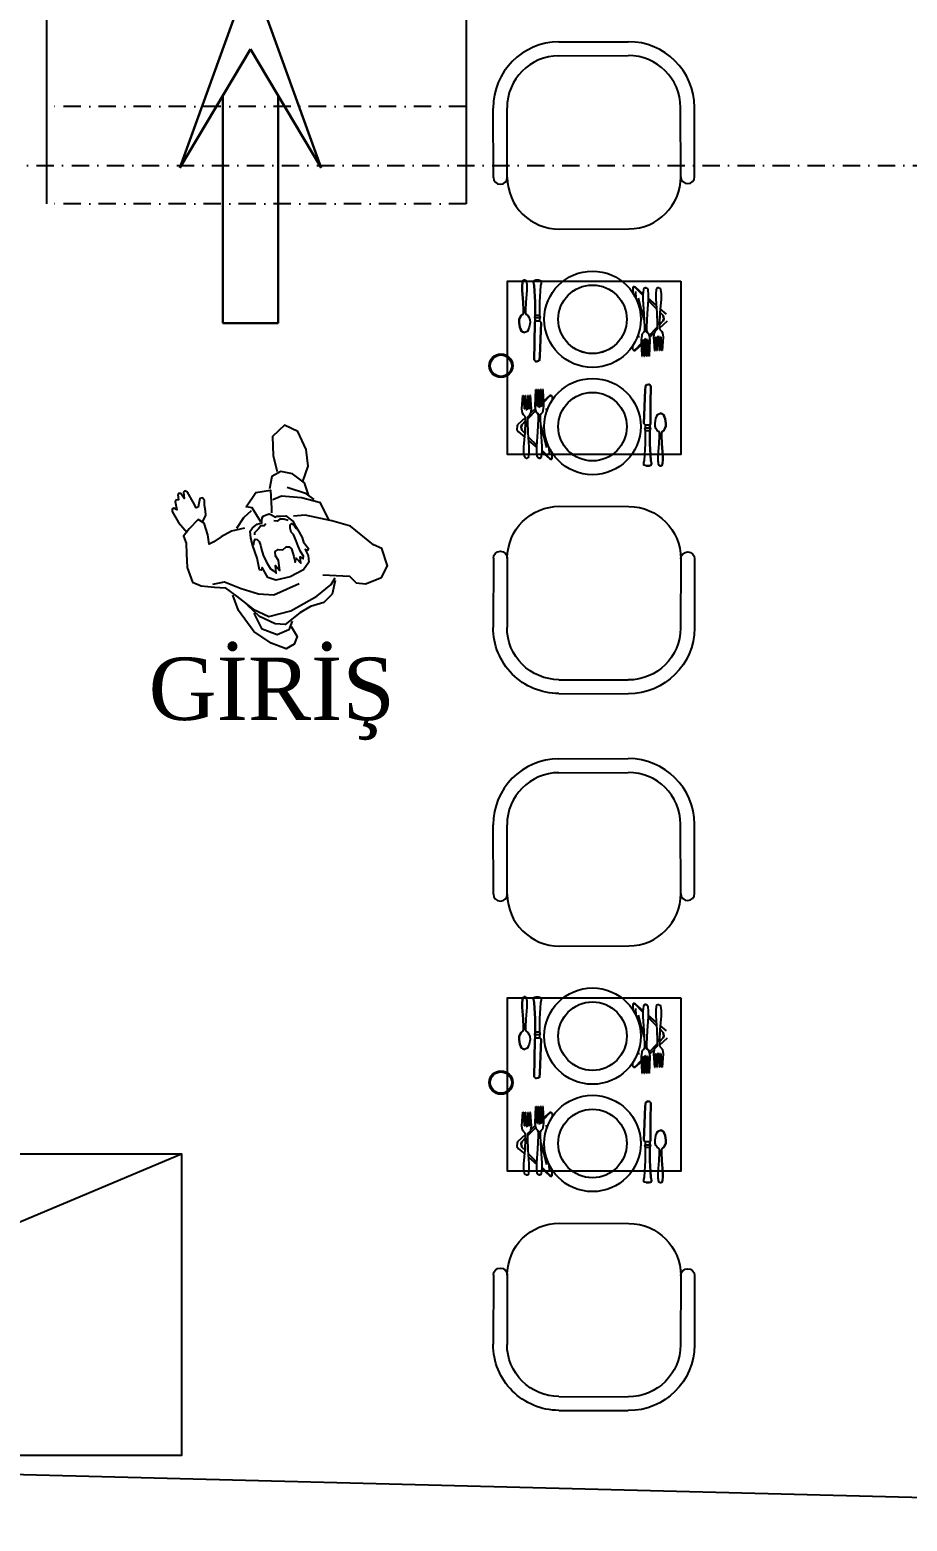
# Model space of a CAD drawing. Extents: x -454 to 2691, y -140 to 2189.
# Drawn here: x 577.3 to 830.1, y 206.4 to 636.5 of the extents above; entities that cross this region are included whole.
import ezdxf

# ---------------------------------------------------------------- set-up
doc = ezdxf.new("R2010")
doc.units = 0
doc.header["$PDMODE"] = 3
doc.linetypes.add('DASHDOT', pattern=[1, 0.5, -0.25, 0, -0.25])
doc.layers.get('0').update_dxf_attribs({"linetype": 'CONTINUOUS'})
doc.layers.get('DEFPOINTS').update_dxf_attribs({"linetype": 'CONTINUOUS'})
doc.layers.add('11_2_alcipan_duvar', color=50, linetype='CONTINUOUS', lineweight=30)
for name, color, linetype in [('AKS', 1, 'DASHDOT'), ('CELIK', 2, 'CONTINUOUS'), ('Duvar', 7, 'CONTINUOUS'), ('KAYNAK', 3, 'CONTINUOUS'), ('OLCU', 7, 'CONTINUOUS'), ('PERDE', 3, 'CONTINUOUS'), ('WINDOW_TEXT', 7, 'CONTINUOUS')]:
    doc.layers.add(name, color=color, linetype=linetype)
doc.styles.add('OLCU YAZ.', font='romanstw.shx')
doc.styles.get("Standard").update_dxf_attribs({"font": 'arial.ttf'})
doc.dimstyles.new('CM-(S25)-O', dxfattribs={"dimscale": 2.5, "dimtxt": 2.5, "dimasz": 1.5, "dimexe": 1.5, "dimexo": 1, "dimgap": 1, "dimtad": 1, "dimdec": 1, "dimzin": 12, "dimdsep": 46, "dimtxsty": 'OLCU YAZ.', "dimblk1": 'OBLIQUE', "dimblk2": 'OBLIQUE', "dimsah": 1, "dimcen": 9, "dimdle": 1, "dimclrd": 7, "dimclre": 7, "dimclrt": 3, "dimadec": 1, "dimazin": 0, "dimtfac": 1, "dimtdec": 1, "dimtix": 1, "dimtmove": 2, "dimatfit": 3, "dimldrblk": 'OBLIQUE', "dimtolj": 1, "dimtzin": 0, "dimarcsym": 0})

# ---------------------------------------------------------------- blocks, each defined once
blk = doc.blocks.new('Man_Walking')
for points in [[(6.99, 20.05), (5.67, 21.74), (5.22, 23.9), (5.48, 26.47), (6.87, 27.81), (8.86, 26.91), (9.59, 24.5), (9.74, 22.36)], [(21.06, 19.29), (20.45, 19.95), (20.28, 20.49), (20.18, 21.24), (19.98, 21.85), (20.11, 22.23), (20.47, 22.26), (20.81, 21.71), (21.04, 21.29), (21.32, 21.29), (21.44, 22.11), (21.75, 23.61), (22.01, 23.87), (22.24, 23.76), (22.41, 22.92), (22.6, 23.71), (22.91, 23.81), (23.04, 23.66), (23.19, 23.01), (23.52, 23.1), (23.67, 22.95), (23.81, 21.86), (24.12, 22.16), (24.34, 22.14), (24.45, 21.83), (24.13, 20.19), (23.5, 18.59)], [(6.86, 18.16), (6.83, 19.83), (7.93, 21.42), (9.28, 22.24), (10.63, 21.99), (11.44, 20.56)], [(6.34, 17.36), (7.03, 18.37), (9.19, 19.96)], [(16.18, 16.72), (17.94, 16.9), (19.44, 16.64), (20.55, 16.33), (21.23, 16.21), (21.01, 17.44), (20.98, 19.04), (21.56, 19.76), (23.1, 18.96), (24.11, 18.28), (24.04, 17.3), (24.48, 15.97), (24.96, 14.27), (24.89, 12.22), (23.99, 11.37), (22.42, 10.65), (21.09, 10.13), (20.07, 8.61), (18.54, 6.29), (16.91, 4.73), (13.93, 4.49), (10.1, 5.22), (7.81, 6.07), (7.02, 6.74)], [(13.9, 16.81), (14.36, 18.91), (15.07, 19.31), (13.27, 20.66), (11.35, 20.34), (12.01, 18.01), (12.2, 17.47)], [(5.35, 14.08), (5.69, 16.64), (7.84, 18.09), (10.27, 19.13), (11.48, 19.04)], [(14.64, 18.58), (15.89, 18.04), (17.19, 17.03)], [(8.45, 7.62), (5.17, 6.34), (4.64, 5.24), (3.53, 4.71), (1.26, 4.8), (0.06, 6.02), (0, 8.39), (0.9, 9.23), (2.96, 12.51), (5.04, 13.95), (8.13, 15.78), (9.6, 16.13)], [(10.44, 15.81), (10.91, 16.17), (11.42, 16.35), (11.85, 16.22), (12.23, 16.38)], [(13.37, 16.35), (13.64, 16.19), (14.05, 16.32), (14.49, 16.03), (15.15, 15.73), (15.24, 15.47)], [(15.78, 14.24), (15.56, 14.65), (15.32, 14.88), (15.08, 14.76), (14.92, 14.46), (14.92, 13.93), (15, 13.34), (15.01, 12.57), (14.89, 11.55), (14.68, 10.58), (14.43, 10.25), (14.14, 9.81), (13.93, 10.78), (13.59, 9.99), (13.36, 11.26), (13.52, 11.97), (13.35, 12.52), (12.92, 12.65), (12.34, 12.39), (11.82, 12.63), (11.44, 12.54), (11.23, 12.19), (11.29, 11.11), (11.34, 10.38), (11.06, 10.8), (10.7, 9.99), (10.48, 10.79), (10.2, 10.46), (10.06, 10.76), (10.22, 11.47), (10.3, 12.23), (10.31, 12.95), (10.37, 13.86), (10.57, 14.26), (10.53, 14.78), (10.38, 15.19), (10.17, 15.3), (9.95, 15.05), (9.81, 14.5)], [(22.46, 11.1), (20.92, 10.91), (19.14, 9.36), (17.22, 7.98), (15.34, 7.2), (11.72, 7.54)], [(14.55, 2.55), (14.21, 1.05), (14.91, 0.24), (16.11, 0), (17.72, 1.33), (19.4, 3.49), (20.4, 6.76), (20.47, 8.89)], [(7.15, 6.42), (8.1, 4.84), (9.49, 4.13), (11.32, 4.22), (12.89, 3.88), (15.19, 3.03), (16.44, 3.55), (18.07, 5.11), (19.05, 7.01)], [(14.21, 3.18), (14.98, 2.21), (16.64, 2.09), (18.26, 3.42), (18.58, 5.75)]]:
    blk.add_lwpolyline(points)
blk.add_lwpolyline([(12.92, 17.45), (12.54, 17.46), (12.27, 17.24), (12.04, 16.98), (11.96, 16.8), (11.66, 16.84), (11.21, 16.71), (10.54, 16.53), (9.91, 15.57), (9.79, 14.83), (9.66, 14.26), (9.43, 13.11), (9.44, 12.5), (9.11, 11.52), (9.3, 11.28), (9.55, 11.51), (9.44, 10.64), (9.66, 9.8), (10.64, 9.08), (12.55, 8.76), (14.49, 8.92), (15.36, 9.6), (15.65, 11.07), (15.86, 10.8), (16.08, 10.93), (15.87, 12.48), (15.92, 14.16), (15.81, 15.22), (15.62, 16.09), (15.17, 16.43), (14.45, 16.67), (13.81, 16.64), (13.72, 16.91), (13.55, 17.24), (13.36, 17.44)], close=True)
blk = doc.blocks.new('A$C2CC5132F')
for p, q in [((38.94, 58.07), (18.94, 58)), ((38.95, 54.07), (18.95, 54)), ((0.07, 18.94), (0, 38.94)), ((4.07, 18.95), (4, 38.95)), ((54.07, 19.12), (54, 39.12)), ((39.12, 4.07), (19.12, 4)), ((39.13, 0.07), (19.13, 0))]:
    blk.add_line(p, q)
for centre, radius, start, end in [((19, 39), 19, 90.1889, 180.1889), ((38.94, 56.07), 2, 270.1889, 90.1889), ((19, 39), 15, 90.1889, 180.1889), ((39, 39.07), 15, 0.1889, 90.1889), ((19.07, 19), 19, 180.1889, 270.1889), ((19.07, 19), 15, 180.1889, 270.1889), ((39.07, 19.07), 15, 270.1889, 0.1889), ((39.12, 2.07), 2, 270.1889, 90.1889)]:
    blk.add_arc(centre, radius, start, end)
blk = doc.blocks.new('_OBLIQUE')
at = {"color": 0, "linetype": 'ByBlock'}
blk.add_line((-0.5, -0.5), (0.5, 0.5), dxfattribs=at)
blk = doc.blocks.new('*D31')
at = {"layer": 'DEFPOINTS', "color": 0, "transparency": 16777216}
for p in [(357.05, 225.37), (1061.05, 207.37), (1061.05, 147.16)]:
    blk.add_point(p, dxfattribs=at)
at = {"layer": 'OLCU', "color": 7, "lineweight": -2, "transparency": 16777216}
for p, q in [((357.05, 222.87), (357.05, 143.41)), ((1061.05, 204.87), (1061.05, 143.41)), ((354.55, 147.16), (1063.55, 147.16))]:
    blk.add_line(p, q, dxfattribs=at)
at = {"layer": 'OLCU', "color": 7, "lineweight": -2, "transparency": 16777216, "xscale": 3.75, "yscale": 3.75, "zscale": 3.75, "rotation": 180}
blk.add_blockref('_OBLIQUE', (357.05, 147.16), dxfattribs=at)
at = {"layer": 'OLCU', "color": 7, "lineweight": -2, "transparency": 16777216, "xscale": 3.75, "yscale": 3.75, "zscale": 3.75}
blk.add_blockref('_OBLIQUE', (1061.05, 147.16), dxfattribs=at)
at = {"layer": 'OLCU', "color": 3, "transparency": 16777216, "insert": (709.05, 152.79), "char_height": 6.25, "attachment_point": 5, "style": 'OLCU YAZ.'}
blk.add_mtext('\\A1;704', dxfattribs=at)

msp = doc.modelspace()

# ---------------------------------------------------------------- linework, layer by layer
at = {"layer": '11_2_alcipan_duvar'}
for p, q in [((640.9, 653.11), (620.53, 596.68)), ((640.9, 653.11), (661.27, 596.68)), ((620.53, 596.68), (640.9, 630.95)), ((640.9, 630.95), (661.27, 596.68)), ((632.9, 551.93), (632.9, 617.49)), ((648.9, 551.93), (648.9, 617.49)), ((632.9, 551.93), (648.9, 551.93))]:
    msp.add_line(p, q, dxfattribs=at)
at = {"layer": 'AKS', "color": 4, "ltscale": 10}
for p, q in [((703.05, 614.37), (582.05, 614.37)), ((703.05, 586.37), (582.05, 586.37))]:
    msp.add_line(p, q, dxfattribs=at)
at = {"layer": 'AKS', "ltscale": 10}
msp.add_line((357.05, 597.37), (1061.05, 597.37), dxfattribs=at)
at = {"layer": 'CELIK'}
for points in [[(527.05, 312.37), (621.05, 312.37), (621.05, 225.37), (527.05, 225.37), (527.05, 312.37)], [(527.05, 225.37), (552.9, 283.74), (621.05, 312.37)]]:
    msp.add_lwpolyline(points, dxfattribs=at)
at = {"layer": 'Duvar'}
for p, q in [((582.05, 642.37), (582.05, 586.37)), ((703.05, 642.37), (703.05, 586.37))]:
    msp.add_line(p, q, dxfattribs=at)
at = {"layer": 'KAYNAK'}
msp.add_lwpolyline([(1061.05, 642.37), (1061.05, 207.37), (357.05, 225.37), (357.05, 642.37)], dxfattribs=at)
at = {"layer": 'PERDE'}
for points in [[(764.93, 564.06), (764.93, 514.06), (714.93, 514.06), (714.93, 564.06)], [(764.93, 357.31), (764.93, 307.31), (714.93, 307.31), (714.93, 357.31)]]:
    msp.add_lwpolyline(points, close=True, dxfattribs=at)
at = {"layer": 'WINDOW_TEXT', "color": 8}
for p, q in [((719.33, 563.9), (719.21, 562.74)), ((719.46, 564.21), (719.33, 563.9)), ((719.72, 564.34), (719.46, 564.21)), ((720.03, 564.34), (719.72, 564.34)), ((720.03, 564.34), (720.29, 564.21)), ((720.29, 564.21), (720.42, 563.89)), ((720.42, 563.89), (720.53, 562.74)), ((722.65, 564.18), (722.49, 563.87)), ((722.49, 563.87), (722.49, 563.41)), ((723.11, 564.33), (722.65, 564.18)), ((724.04, 564.33), (723.11, 564.33)), ((724.04, 564.33), (724.5, 564.18)), ((724.5, 564.18), (724.66, 563.87)), ((724.66, 563.87), (724.65, 563.4)), ((719.21, 562.74), (719.22, 561.43)), ((719.22, 561.43), (719.48, 557.92)), ((720.51, 561.43), (720.25, 557.91)), ((720.53, 562.74), (720.51, 561.43)), ((722.49, 563.41), (722.65, 562.79)), ((722.65, 562.79), (722.95, 558.01)), ((724.5, 562.79), (724.18, 558)), ((724.65, 563.4), (724.5, 562.79)), ((751.19, 562.44), (751.04, 562.29)), ((751.04, 562.29), (751.04, 560.7)), ((751.5, 562.44), (751.19, 562.44)), ((751.81, 562.29), (751.5, 562.44)), ((751.81, 562.13), (751.5, 562.29)), ((754, 560.4), (751.81, 562.29)), ((753.97, 559.97), (751.81, 562.13)), ((751.81, 561.05), (751.94, 559.12)), ((752.58, 559.2), (754.26, 552.85)), ((754.12, 561.67), (753.97, 560.12)), ((753.97, 560.12), (753.97, 558.73)), ((754.28, 561.97), (754.12, 561.67)), ((754.59, 562.13), (754.28, 561.97)), ((754.9, 562.13), (754.59, 562.13)), ((754.59, 562.13), (754.9, 562.13)), ((754.9, 562.13), (755.2, 561.97)), ((755.2, 561.97), (755.36, 561.66)), ((755.36, 561.66), (755.51, 560.12)), ((755.51, 560.12), (755.51, 558.73)), ((757.83, 561.66), (757.67, 560.43)), ((757.67, 560.43), (757.67, 558.88)), ((757.98, 561.97), (757.83, 561.66)), ((758.29, 562.12), (757.98, 561.97)), ((758.6, 562.12), (758.29, 562.12)), ((758.6, 562.12), (758.91, 561.97)), ((758.91, 561.97), (759.06, 561.66)), ((759.06, 561.66), (759.21, 560.42)), ((759.21, 560.42), (759.21, 558.88)), ((719.59, 554.96), (719.46, 554.56)), ((719.48, 557.92), (719.6, 555.73)), ((719.6, 555.73), (719.59, 554.96)), ((720.13, 555.73), (720.12, 554.96)), ((720.12, 554.96), (720.26, 554.56)), ((720.25, 557.91), (720.13, 555.73)), ((722.95, 558.01), (722.94, 554.15)), ((724.18, 558), (724.18, 554.15)), ((753.97, 558.73), (754.27, 554.57)), ((755.51, 558.73), (755.19, 554.57)), ((757.88, 556.04), (755.49, 558.44)), ((757.8, 557.1), (755.51, 559.09)), ((757.67, 558.88), (757.97, 554.87)), ((757.97, 554.87), (758.12, 551.63)), ((758.9, 554.87), (758.74, 551.63)), ((759.21, 558.88), (758.9, 554.87)), ((759.82, 554.1), (758.91, 555.01)), ((760.75, 554.56), (758.99, 556.08)), ((718.33, 552.94), (718.27, 552.1)), ((718.27, 552.1), (718.52, 550.76)), ((718.56, 553.62), (718.33, 552.94)), ((718.52, 550.76), (718.89, 549.86)), ((718.92, 554.14), (718.56, 553.62)), ((719.32, 554.43), (718.92, 554.14)), ((719.46, 554.56), (719.32, 554.43)), ((720.26, 554.56), (720.4, 554.42)), ((720.4, 554.42), (720.8, 554.14)), ((720.8, 554.14), (721.15, 553.62)), ((721.18, 550.76), (720.82, 549.85)), ((721.15, 553.62), (721.38, 552.93)), ((721.44, 552.1), (721.18, 550.76)), ((721.38, 552.93), (721.44, 552.1)), ((722.79, 552.14), (722.78, 546.28)), ((722.94, 554.15), (722.79, 553.53)), ((722.79, 553.53), (722.94, 553.22)), ((722.79, 553.53), (724.33, 553.53)), ((722.94, 552.6), (722.79, 552.14)), ((724.18, 554.15), (722.94, 554.15)), ((722.94, 553.22), (722.94, 552.6)), ((722.94, 552.6), (724.18, 552.6)), ((724.18, 554.15), (724.33, 553.53)), ((724.33, 553.53), (724.18, 553.22)), ((724.18, 553.22), (724.18, 552.6)), ((724.64, 552.14), (724.18, 552.6)), ((724.32, 542.42), (724.64, 552.14)), ((754.27, 554.57), (754.42, 550.86)), ((754.42, 550.86), (754.42, 549.78)), ((755.04, 550.86), (755.03, 549.78)), ((755.19, 554.57), (755.04, 550.86)), ((755.8, 548.39), (758.12, 550.79)), ((758.12, 551.63), (758.12, 550.55)), ((758.74, 551.43), (759.82, 552.55)), ((758.74, 551.63), (758.74, 550.55)), ((758.77, 550.46), (761.06, 552.55)), ((759.98, 553.17), (759.82, 554.1)), ((759.82, 552.55), (759.98, 553.17)), ((718.89, 549.86), (719.3, 549.44)), ((719.3, 549.44), (719.85, 549.21)), ((720.4, 549.44), (719.85, 549.21)), ((720.82, 549.85), (720.4, 549.44)), ((722.78, 546.28), (722.62, 541.34)), ((752.65, 548.72), (752.72, 547.78)), ((753.64, 548.4), (753.49, 547.16)), ((753.49, 547.16), (753.63, 542.38)), ((753.8, 548.86), (753.64, 548.4)), ((753.79, 542.38), (753.95, 547.16)), ((754.26, 549.32), (753.8, 548.86)), ((753.93, 546.44), (754.12, 546.65)), ((753.95, 547.16), (754.1, 547.16)), ((754.1, 547.16), (754.25, 542.38)), ((754.42, 549.78), (754.26, 549.32)), ((754.41, 542.38), (754.57, 547.31)), ((754.54, 546.6), (754.89, 546.91)), ((754.56, 547.1), (754.82, 547.37)), ((754.57, 547.31), (754.72, 547.47)), ((754.88, 547.31), (754.72, 547.47)), ((755.02, 542.38), (754.88, 547.31)), ((755.03, 549.78), (755.19, 549.32)), ((755.34, 547.16), (755.18, 542.38)), ((755.19, 549.32), (755.65, 548.86)), ((755.49, 547.16), (755.34, 547.16)), ((755.64, 542.37), (755.49, 547.16)), ((755.65, 548.86), (755.8, 548.39)), ((755.96, 547.16), (755.79, 542.37)), ((755.8, 548.39), (755.96, 547.16)), ((755.87, 547.82), (757.17, 549)), ((757.19, 549.16), (757.04, 547.93)), ((757.04, 547.93), (757.34, 544.07)), ((757.5, 549.62), (757.19, 549.16)), ((757.49, 544.07), (757.65, 547.93)), ((757.97, 550.09), (757.5, 549.62)), ((757.65, 547.93), (757.81, 547.93)), ((757.81, 547.93), (757.96, 544.07)), ((758.12, 550.55), (757.97, 550.09)), ((758.11, 544.07), (758.27, 548.08)), ((758.27, 548.08), (758.43, 548.23)), ((758.58, 548.08), (758.43, 548.23)), ((758.73, 544.07), (758.58, 548.08)), ((758.74, 550.55), (758.89, 550.09)), ((759.04, 547.92), (758.88, 544.07)), ((758.89, 550.09), (759.35, 549.62)), ((759.2, 547.92), (759.04, 547.92)), ((759.35, 544.07), (759.2, 547.92)), ((759.35, 549.62), (759.66, 549.16)), ((759.81, 547.92), (759.5, 544.07)), ((759.66, 549.16), (759.81, 547.92)), ((724.16, 541.34), (724.32, 542.42)), ((751.02, 545.35), (751.01, 544.39)), ((751.01, 544.39), (751.32, 544.08)), ((751.32, 544.08), (751.79, 544.08)), ((751.63, 544.23), (751.94, 544.39)), ((751.79, 544.08), (753.53, 545.67)), ((751.94, 544.39), (753.52, 546.03)), ((753.63, 542.38), (753.79, 542.38)), ((753.91, 546.02), (754.13, 546.22)), ((754.25, 542.38), (754.41, 542.38)), ((755.18, 542.38), (755.02, 542.38)), ((755.79, 542.37), (755.64, 542.37)), ((757.34, 544.07), (757.49, 544.07)), ((757.96, 544.07), (758.11, 544.07)), ((758.88, 544.07), (758.73, 544.07)), ((759.5, 544.07), (759.35, 544.07)), ((722.62, 541.34), (722.93, 541.03)), ((722.93, 541.03), (723.39, 540.88)), ((723.39, 540.88), (723.85, 541.03)), ((723.85, 541.03), (724.16, 541.34)), ((754.75, 533.79), (754.59, 532.72)), ((755.05, 534.1), (754.75, 533.79)), ((755.52, 534.26), (755.05, 534.1)), ((755.98, 534.1), (755.52, 534.26)), ((756.29, 533.79), (755.98, 534.1)), ((756.13, 528.86), (756.29, 533.79)), ((719.09, 527.21), (719.41, 531.07)), ((719.41, 531.07), (719.56, 531.07)), ((719.56, 531.07), (719.71, 527.21)), ((719.86, 527.21), (720.02, 531.07)), ((720.02, 531.07), (720.18, 531.07)), ((720.18, 531.07), (720.33, 527.05)), ((720.79, 531.07), (720.64, 527.05)), ((720.95, 531.06), (720.79, 531.07)), ((721.1, 527.21), (720.95, 531.06)), ((721.41, 531.06), (721.25, 527.21)), ((721.57, 531.06), (721.41, 531.06)), ((721.87, 527.21), (721.57, 531.06)), ((722.95, 527.98), (723.11, 532.76)), ((723.11, 532.76), (723.27, 532.76)), ((723.27, 532.76), (723.41, 527.98)), ((723.57, 527.98), (723.73, 532.76)), ((723.73, 532.76), (723.88, 532.76)), ((723.88, 532.76), (724.03, 527.82)), ((724.5, 532.76), (724.34, 527.82)), ((724.65, 532.76), (724.5, 532.76)), ((724.8, 527.97), (724.65, 532.76)), ((725, 529.11), (724.77, 528.91)), ((725.12, 532.76), (724.96, 527.97)), ((725.27, 532.76), (725.12, 532.76)), ((725.42, 527.97), (725.27, 532.76)), ((727.12, 531.06), (725.37, 529.46)), ((726.97, 530.75), (725.38, 529.11)), ((727.28, 530.9), (726.97, 530.75)), ((727.58, 531.06), (727.12, 531.06)), ((727.89, 530.75), (727.58, 531.06)), ((727.89, 529.78), (727.89, 530.75)), ((754.59, 532.72), (754.27, 522.99)), ((719.24, 525.98), (719.09, 527.21)), ((719.55, 525.51), (719.24, 525.98)), ((720.01, 525.05), (719.55, 525.51)), ((719.71, 527.21), (719.86, 527.21)), ((720.17, 524.59), (720.01, 525.05)), ((720.33, 527.05), (720.48, 526.9)), ((720.64, 527.05), (720.48, 526.9)), ((723.1, 526.74), (720.79, 524.34)), ((720.79, 524.58), (720.94, 525.05)), ((720.94, 525.05), (721.4, 525.51)), ((721.25, 527.21), (721.1, 527.21)), ((721.4, 525.51), (721.71, 525.97)), ((721.71, 525.97), (721.87, 527.21)), ((723.03, 527.32), (721.73, 526.13)), ((723.1, 526.74), (722.95, 527.98)), ((723.26, 526.28), (723.1, 526.74)), ((723.72, 525.81), (723.26, 526.28)), ((723.41, 527.98), (723.57, 527.98)), ((723.87, 525.35), (723.72, 525.81)), ((723.87, 524.27), (723.87, 525.35)), ((724.36, 528.53), (724.02, 528.22)), ((724.03, 527.82), (724.18, 527.67)), ((724.35, 528.03), (724.09, 527.76)), ((724.34, 527.82), (724.18, 527.67)), ((724.49, 525.35), (724.65, 525.81)), ((724.49, 524.27), (724.49, 525.35)), ((724.65, 525.81), (725.11, 526.28)), ((724.98, 528.69), (724.79, 528.49)), ((724.96, 527.97), (724.8, 527.97)), ((725.11, 526.28), (725.26, 526.74)), ((725.26, 526.74), (725.42, 527.97)), ((726.26, 526.41), (726.19, 527.35)), ((756.12, 522.99), (756.13, 528.86)), ((757.72, 524.38), (758.09, 525.28)), ((758.09, 525.28), (758.5, 525.69)), ((758.5, 525.69), (759.06, 525.92)), ((759.61, 525.69), (759.06, 525.92)), ((760.02, 525.28), (759.61, 525.69)), ((760.38, 524.37), (760.02, 525.28)), ((717.7, 522.27), (717.69, 521.19)), ((717.69, 521.19), (718.16, 520.58)), ((717.85, 522.58), (717.7, 522.27)), ((720.14, 524.67), (717.85, 522.58)), ((718.16, 520.58), (719.91, 519.06)), ((719.09, 522.58), (718.93, 521.96)), ((718.93, 521.96), (719.08, 521.04)), ((719.08, 521.04), (720, 520.12)), ((720.17, 523.7), (719.09, 522.58)), ((720.01, 520.26), (720.17, 523.51)), ((720.17, 523.51), (720.17, 524.59)), ((720.78, 523.5), (720.79, 524.58)), ((720.93, 520.26), (720.78, 523.5)), ((723.4, 516.4), (723.71, 520.57)), ((723.71, 520.57), (723.87, 524.27)), ((724.64, 520.57), (724.49, 524.27)), ((724.94, 516.4), (724.64, 520.57)), ((726.33, 515.94), (724.65, 522.28)), ((754.27, 522.99), (754.73, 522.53)), ((754.57, 521.61), (754.73, 521.91)), ((754.73, 520.99), (754.57, 521.61)), ((756.12, 521.6), (754.57, 521.61)), ((754.72, 517.13), (754.73, 520.99)), ((755.96, 522.53), (754.73, 522.53)), ((754.73, 521.91), (754.73, 522.53)), ((754.73, 520.99), (755.96, 520.99)), ((755.96, 522.53), (756.12, 522.99)), ((755.96, 521.91), (755.96, 522.53)), ((756.12, 521.6), (755.96, 521.91)), ((755.96, 520.99), (756.12, 521.6)), ((755.96, 517.13), (755.96, 520.99)), ((757.47, 523.04), (757.72, 524.38)), ((757.53, 522.2), (757.47, 523.04)), ((757.75, 521.51), (757.53, 522.2)), ((758.11, 521), (757.75, 521.51)), ((758.51, 520.71), (758.11, 521)), ((758.65, 520.57), (758.51, 520.71)), ((758.78, 520.17), (758.65, 520.57)), ((759.31, 520.17), (759.45, 520.57)), ((759.45, 520.57), (759.59, 520.71)), ((759.59, 520.71), (759.99, 520.99)), ((759.99, 520.99), (760.34, 521.51)), ((760.34, 521.51), (760.57, 522.2)), ((760.63, 523.03), (760.38, 524.37)), ((760.57, 522.2), (760.63, 523.03)), ((719.69, 516.25), (720.01, 520.26)), ((719.69, 514.71), (719.69, 516.25)), ((721.24, 516.25), (720.93, 520.26)), ((721.02, 519.09), (723.42, 516.69)), ((721.1, 518.03), (723.4, 516.05)), ((721.23, 514.71), (721.24, 516.25)), ((723.4, 515.01), (723.4, 516.4)), ((724.94, 515.01), (724.94, 516.4)), ((754.41, 512.35), (754.72, 517.13)), ((756.26, 512.34), (755.96, 517.13)), ((758.39, 513.7), (758.66, 517.22)), ((758.66, 517.22), (758.78, 519.4)), ((758.78, 519.4), (758.78, 520.17)), ((759.31, 519.4), (759.31, 520.17)), ((759.43, 517.22), (759.31, 519.4)), ((759.68, 513.7), (759.43, 517.22)), ((719.84, 513.48), (719.69, 514.71)), ((720, 513.17), (719.84, 513.48)), ((720.31, 513.01), (720, 513.17)), ((720.31, 513.01), (720.62, 513.01)), ((720.62, 513.01), (720.92, 513.17)), ((720.92, 513.17), (721.08, 513.47)), ((721.08, 513.47), (721.23, 514.71)), ((723.55, 513.47), (723.4, 515.01)), ((723.7, 513.16), (723.55, 513.47)), ((724.01, 513.01), (723.7, 513.16)), ((724.01, 513.01), (724.32, 513.01)), ((724.32, 513.01), (724.01, 513.01)), ((724.32, 513.01), (724.63, 513.16)), ((724.63, 513.16), (724.78, 513.47)), ((724.78, 513.47), (724.94, 515.01)), ((724.91, 514.74), (727.1, 512.85)), ((724.94, 515.17), (727.1, 513)), ((727.1, 514.08), (726.97, 516.01)), ((727.1, 513), (727.4, 512.85)), ((727.1, 512.85), (727.4, 512.69)), ((727.4, 512.69), (727.71, 512.69)), ((727.71, 512.69), (727.87, 512.85)), ((727.87, 512.85), (727.87, 514.43)), ((754.25, 511.73), (754.41, 512.35)), ((756.41, 511.73), (756.26, 512.34)), ((758.38, 512.39), (758.39, 513.7)), ((758.49, 511.24), (758.38, 512.39)), ((759.58, 511.24), (759.7, 512.39)), ((759.7, 512.39), (759.68, 513.7)), ((754.25, 511.27), (754.25, 511.73)), ((754.41, 510.96), (754.25, 511.27)), ((754.87, 510.8), (754.41, 510.96)), ((754.87, 510.8), (755.79, 510.8)), ((755.79, 510.8), (756.26, 510.96)), ((756.26, 510.96), (756.41, 511.26)), ((756.41, 511.26), (756.41, 511.73)), ((758.62, 510.92), (758.49, 511.24)), ((758.88, 510.8), (758.62, 510.92)), ((758.88, 510.8), (759.19, 510.8)), ((759.19, 510.8), (759.45, 510.92)), ((759.45, 510.92), (759.58, 511.24)), ((719.33, 357.14), (719.21, 355.99)), ((719.46, 357.46), (719.33, 357.14)), ((719.72, 357.59), (719.46, 357.46)), ((720.03, 357.59), (719.72, 357.59)), ((720.03, 357.59), (720.29, 357.46)), ((720.29, 357.46), (720.42, 357.14)), ((720.42, 357.14), (720.53, 355.99)), ((722.65, 357.43), (722.49, 357.12)), ((722.49, 357.12), (722.49, 356.66)), ((723.11, 357.58), (722.65, 357.43)), ((724.04, 357.58), (723.11, 357.58)), ((724.04, 357.58), (724.5, 357.43)), ((724.5, 357.43), (724.66, 357.12)), ((724.66, 357.12), (724.65, 356.65)), ((719.21, 355.99), (719.22, 354.68)), ((719.22, 354.68), (719.48, 351.16)), ((720.51, 354.68), (720.25, 351.16)), ((720.53, 355.99), (720.51, 354.68)), ((722.49, 356.66), (722.65, 356.04)), ((722.65, 356.04), (722.95, 351.25)), ((724.5, 356.04), (724.18, 351.25)), ((724.65, 356.65), (724.5, 356.04)), ((751.19, 355.69), (751.04, 355.54)), ((751.04, 355.54), (751.04, 353.95)), ((751.5, 355.69), (751.19, 355.69)), ((751.81, 355.53), (751.5, 355.69)), ((751.81, 355.38), (751.5, 355.54)), ((754, 353.65), (751.81, 355.53)), ((753.97, 353.22), (751.81, 355.38)), ((751.81, 354.3), (751.94, 352.37)), ((754.12, 354.91), (753.97, 353.37)), ((753.97, 353.37), (753.97, 351.98)), ((754.28, 355.22), (754.12, 354.91)), ((754.59, 355.38), (754.28, 355.22)), ((754.9, 355.38), (754.59, 355.38)), ((754.59, 355.38), (754.9, 355.38)), ((754.9, 355.38), (755.2, 355.22)), ((755.2, 355.22), (755.36, 354.91)), ((755.36, 354.91), (755.51, 353.37)), ((755.51, 353.37), (755.51, 351.98)), ((757.83, 354.91), (757.67, 353.68)), ((757.67, 353.68), (757.67, 352.13)), ((757.98, 355.22), (757.83, 354.91)), ((758.29, 355.37), (757.98, 355.22)), ((758.6, 355.37), (758.29, 355.37)), ((758.6, 355.37), (758.91, 355.22)), ((758.91, 355.22), (759.06, 354.91)), ((759.06, 354.91), (759.21, 353.67)), ((759.21, 353.67), (759.21, 352.13)), ((719.48, 351.16), (719.6, 348.98)), ((719.6, 348.98), (719.59, 348.21)), ((720.13, 348.98), (720.12, 348.21)), ((720.25, 351.16), (720.13, 348.98)), ((722.95, 351.25), (722.94, 347.4)), ((724.18, 351.25), (724.18, 347.4)), ((752.58, 352.45), (754.26, 346.1)), ((753.97, 351.98), (754.27, 347.82)), ((755.51, 351.98), (755.19, 347.81)), ((757.88, 349.29), (755.49, 351.69)), ((757.8, 350.35), (755.51, 352.34)), ((757.67, 352.13), (757.97, 348.12)), ((759.21, 352.13), (758.9, 348.12)), ((760.75, 347.81), (758.99, 349.33)), ((718.33, 346.19), (718.27, 345.35)), ((718.27, 345.35), (718.52, 344.01)), ((718.56, 346.87), (718.33, 346.19)), ((718.92, 347.39), (718.56, 346.87)), ((719.32, 347.68), (718.92, 347.39)), ((719.46, 347.81), (719.32, 347.68)), ((719.59, 348.21), (719.46, 347.81)), ((720.12, 348.21), (720.26, 347.81)), ((720.26, 347.81), (720.4, 347.67)), ((720.4, 347.67), (720.8, 347.39)), ((720.8, 347.39), (721.15, 346.87)), ((721.15, 346.87), (721.38, 346.18)), ((721.44, 345.35), (721.18, 344.01)), ((721.38, 346.18), (721.44, 345.35)), ((722.79, 345.39), (722.78, 339.53)), ((722.94, 347.4), (722.79, 346.78)), ((722.79, 346.78), (722.94, 346.47)), ((722.79, 346.78), (724.33, 346.78)), ((722.94, 345.85), (722.79, 345.39)), ((724.18, 347.4), (722.94, 347.4)), ((722.94, 346.47), (722.94, 345.85)), ((722.94, 345.85), (724.18, 345.85)), ((724.18, 347.4), (724.33, 346.78)), ((724.33, 346.78), (724.18, 346.47)), ((724.18, 346.47), (724.18, 345.85)), ((724.64, 345.39), (724.18, 345.85)), ((724.32, 335.67), (724.64, 345.39)), ((754.27, 347.82), (754.42, 344.11)), ((754.42, 344.11), (754.42, 343.03)), ((755.04, 344.11), (755.03, 343.03)), ((755.19, 347.81), (755.04, 344.11)), ((757.97, 348.12), (758.12, 344.88)), ((758.12, 344.88), (758.12, 343.8)), ((758.9, 348.12), (758.74, 344.88)), ((758.74, 344.68), (759.82, 345.8)), ((758.74, 344.88), (758.74, 343.8)), ((758.77, 343.71), (761.06, 345.8)), ((759.82, 347.35), (758.91, 348.26)), ((759.98, 346.42), (759.82, 347.35)), ((759.82, 345.8), (759.98, 346.42)), ((718.52, 344.01), (718.89, 343.1)), ((718.89, 343.1), (719.3, 342.69)), ((719.3, 342.69), (719.85, 342.46)), ((720.4, 342.69), (719.85, 342.46)), ((720.82, 343.1), (720.4, 342.69)), ((721.18, 344.01), (720.82, 343.1)), ((752.65, 341.97), (752.72, 341.03)), ((753.64, 341.64), (753.49, 340.41)), ((753.49, 340.41), (753.63, 335.63)), ((753.8, 342.11), (753.64, 341.64)), ((753.79, 335.63), (753.95, 340.41)), ((754.26, 342.57), (753.8, 342.11)), ((753.93, 339.69), (754.12, 339.89)), ((753.95, 340.41), (754.1, 340.41)), ((754.1, 340.41), (754.25, 335.63)), ((754.42, 343.03), (754.26, 342.57)), ((754.41, 335.63), (754.57, 340.56)), ((754.54, 339.85), (754.89, 340.16)), ((754.56, 340.35), (754.82, 340.62)), ((754.57, 340.56), (754.72, 340.72)), ((754.88, 340.56), (754.72, 340.72)), ((755.02, 335.63), (754.88, 340.56)), ((755.03, 343.03), (755.19, 342.57)), ((755.34, 340.41), (755.18, 335.62)), ((755.19, 342.57), (755.65, 342.11)), ((755.49, 340.41), (755.34, 340.41)), ((755.64, 335.62), (755.49, 340.41)), ((755.65, 342.11), (755.8, 341.64)), ((755.96, 340.41), (755.79, 335.62)), ((755.8, 341.64), (758.12, 344.04)), ((755.8, 341.64), (755.96, 340.41)), ((755.87, 341.06), (757.17, 342.25)), ((757.19, 342.41), (757.04, 341.18)), ((757.04, 341.18), (757.34, 337.32)), ((757.5, 342.87), (757.19, 342.41)), ((757.49, 337.32), (757.65, 341.18)), ((757.97, 343.34), (757.5, 342.87)), ((757.65, 341.18), (757.81, 341.18)), ((757.81, 341.18), (757.96, 337.32)), ((758.12, 343.8), (757.97, 343.34)), ((758.11, 337.32), (758.27, 341.33)), ((758.27, 341.33), (758.43, 341.48)), ((758.58, 341.33), (758.43, 341.48)), ((758.73, 337.32), (758.58, 341.33)), ((758.74, 343.8), (758.89, 343.33)), ((759.04, 341.17), (758.88, 337.32)), ((758.89, 343.33), (759.35, 342.87)), ((759.2, 341.17), (759.04, 341.17)), ((759.35, 337.32), (759.2, 341.17)), ((759.35, 342.87), (759.66, 342.41)), ((759.81, 341.17), (759.5, 337.32)), ((759.66, 342.41), (759.81, 341.17)), ((722.78, 339.53), (722.62, 334.59)), ((724.16, 334.59), (724.32, 335.67)), ((751.02, 338.6), (751.01, 337.64)), ((751.01, 337.64), (751.32, 337.33)), ((751.32, 337.33), (751.79, 337.33)), ((751.63, 337.48), (751.94, 337.64)), ((751.79, 337.33), (753.53, 338.92)), ((751.94, 337.64), (753.52, 339.27)), ((753.63, 335.63), (753.79, 335.63)), ((753.91, 339.27), (754.13, 339.47)), ((754.25, 335.63), (754.41, 335.63)), ((755.18, 335.62), (755.02, 335.63)), ((755.79, 335.62), (755.64, 335.62)), ((757.34, 337.32), (757.49, 337.32)), ((757.96, 337.32), (758.11, 337.32)), ((758.88, 337.32), (758.73, 337.32)), ((759.5, 337.32), (759.35, 337.32)), ((722.62, 334.59), (722.93, 334.28)), ((722.93, 334.28), (723.39, 334.13)), ((723.39, 334.13), (723.85, 334.28)), ((723.85, 334.28), (724.16, 334.59)), ((754.75, 327.04), (754.59, 325.96)), ((755.05, 327.35), (754.75, 327.04)), ((755.52, 327.51), (755.05, 327.35)), ((755.98, 327.35), (755.52, 327.51)), ((756.29, 327.04), (755.98, 327.35)), ((756.13, 322.1), (756.29, 327.04)), ((719.09, 320.46), (719.41, 324.32)), ((719.41, 324.32), (719.56, 324.32)), ((719.56, 324.32), (719.71, 320.46)), ((719.86, 320.46), (720.02, 324.32)), ((720.02, 324.32), (720.18, 324.32)), ((720.18, 324.32), (720.33, 320.3)), ((720.79, 324.31), (720.64, 320.3)), ((720.95, 324.31), (720.79, 324.31)), ((721.1, 320.46), (720.95, 324.31)), ((721.41, 324.31), (721.25, 320.46)), ((721.57, 324.31), (721.41, 324.31)), ((721.87, 320.46), (721.57, 324.31)), ((722.95, 321.23), (723.11, 326.01)), ((723.11, 326.01), (723.27, 326.01)), ((723.27, 326.01), (723.41, 321.22)), ((723.57, 321.22), (723.73, 326.01)), ((723.73, 326.01), (723.88, 326.01)), ((723.88, 326.01), (724.03, 321.07)), ((724.5, 326.01), (724.34, 321.07)), ((724.65, 326.01), (724.5, 326.01)), ((724.8, 321.22), (724.65, 326.01)), ((725.12, 326.01), (724.96, 321.22)), ((725.27, 326.01), (725.12, 326.01)), ((725.42, 321.22), (725.27, 326.01)), ((727.12, 324.31), (725.37, 322.71)), ((726.97, 324), (725.38, 322.36)), ((727.28, 324.15), (726.97, 324)), ((727.58, 324.31), (727.12, 324.31)), ((727.89, 324), (727.58, 324.31)), ((727.89, 323.03), (727.89, 324)), ((754.59, 325.96), (754.27, 316.24)), ((719.24, 319.22), (719.09, 320.46)), ((719.55, 318.76), (719.24, 319.22)), ((720.01, 318.3), (719.55, 318.76)), ((719.71, 320.46), (719.86, 320.46)), ((720.17, 317.83), (720.01, 318.3)), ((720.33, 320.3), (720.48, 320.15)), ((720.64, 320.3), (720.48, 320.15)), ((723.1, 319.99), (720.79, 317.59)), ((720.79, 317.83), (720.94, 318.3)), ((720.94, 318.3), (721.4, 318.76)), ((721.25, 320.46), (721.1, 320.46)), ((721.4, 318.76), (721.71, 319.22)), ((721.71, 319.22), (721.87, 320.46)), ((723.03, 320.57), (721.73, 319.38)), ((723.1, 319.99), (722.95, 321.23)), ((723.26, 319.53), (723.1, 319.99)), ((723.72, 319.06), (723.26, 319.53)), ((723.41, 321.22), (723.57, 321.22)), ((723.87, 318.6), (723.72, 319.06)), ((723.87, 317.52), (723.87, 318.6)), ((724.36, 321.78), (724.02, 321.47)), ((724.03, 321.07), (724.18, 320.92)), ((724.35, 321.28), (724.09, 321.01)), ((724.34, 321.07), (724.18, 320.92)), ((724.49, 318.6), (724.65, 319.06)), ((724.49, 317.52), (724.49, 318.6)), ((724.65, 319.06), (725.11, 319.53)), ((725, 322.36), (724.77, 322.16)), ((724.98, 321.94), (724.79, 321.74)), ((724.96, 321.22), (724.8, 321.22)), ((725.11, 319.53), (725.26, 319.99)), ((725.26, 319.99), (725.42, 321.22)), ((726.26, 319.66), (726.19, 320.6)), ((756.12, 316.24), (756.13, 322.1)), ((757.72, 317.63), (758.09, 318.53)), ((758.09, 318.53), (758.5, 318.94)), ((758.5, 318.94), (759.06, 319.17)), ((759.61, 318.94), (759.06, 319.17)), ((760.02, 318.53), (759.61, 318.94)), ((760.38, 317.62), (760.02, 318.53)), ((717.7, 315.52), (717.69, 314.44)), ((717.69, 314.44), (718.16, 313.83)), ((717.85, 315.83), (717.7, 315.52)), ((720.14, 317.92), (717.85, 315.83)), ((719.09, 315.83), (718.93, 315.21)), ((718.93, 315.21), (719.08, 314.29)), ((719.08, 314.29), (720, 313.37)), ((720.17, 316.95), (719.09, 315.83)), ((720.01, 313.51), (720.17, 316.75)), ((720.17, 316.75), (720.17, 317.83)), ((720.78, 316.75), (720.79, 317.83)), ((720.93, 313.51), (720.78, 316.75)), ((723.71, 313.82), (723.87, 317.52)), ((724.64, 313.82), (724.49, 317.52)), ((726.33, 309.18), (724.65, 315.53)), ((754.27, 316.24), (754.73, 315.78)), ((754.57, 314.85), (754.73, 315.16)), ((754.73, 314.24), (754.57, 314.85)), ((756.12, 314.85), (754.57, 314.85)), ((754.72, 310.38), (754.73, 314.24)), ((755.96, 315.78), (754.73, 315.78)), ((754.73, 315.16), (754.73, 315.78)), ((754.73, 314.24), (755.96, 314.24)), ((755.96, 315.78), (756.12, 316.24)), ((755.96, 315.16), (755.96, 315.78)), ((756.12, 314.85), (755.96, 315.16)), ((755.96, 314.24), (756.12, 314.85)), ((755.96, 310.38), (755.96, 314.24)), ((757.47, 316.29), (757.72, 317.63)), ((757.53, 315.45), (757.47, 316.29)), ((757.75, 314.76), (757.53, 315.45)), ((758.11, 314.25), (757.75, 314.76)), ((758.51, 313.96), (758.11, 314.25)), ((759.59, 313.96), (759.99, 314.24)), ((759.99, 314.24), (760.34, 314.76)), ((760.34, 314.76), (760.57, 315.45)), ((760.63, 316.28), (760.38, 317.62)), ((760.57, 315.45), (760.63, 316.28)), ((718.16, 313.83), (719.91, 312.31)), ((719.69, 309.5), (720.01, 313.51)), ((721.24, 309.5), (720.93, 313.51)), ((721.02, 312.34), (723.42, 309.94)), ((721.1, 311.28), (723.4, 309.3)), ((723.4, 309.65), (723.71, 313.82)), ((724.94, 309.65), (724.64, 313.82)), ((754.41, 305.6), (754.72, 310.38)), ((756.26, 305.59), (755.96, 310.38)), ((758.39, 306.95), (758.66, 310.47)), ((758.65, 313.82), (758.51, 313.96)), ((758.78, 313.42), (758.65, 313.82)), ((758.66, 310.47), (758.78, 312.65)), ((758.78, 312.65), (758.78, 313.42)), ((759.31, 313.42), (759.45, 313.82)), ((759.31, 312.65), (759.31, 313.42)), ((759.43, 310.47), (759.31, 312.65)), ((759.68, 306.95), (759.43, 310.47)), ((759.45, 313.82), (759.59, 313.96)), ((719.69, 307.96), (719.69, 309.5)), ((719.84, 306.73), (719.69, 307.96)), ((720, 306.42), (719.84, 306.73)), ((720.31, 306.26), (720, 306.42)), ((720.31, 306.26), (720.62, 306.26)), ((720.62, 306.26), (720.92, 306.42)), ((720.92, 306.42), (721.08, 306.72)), ((721.08, 306.72), (721.23, 307.96)), ((721.23, 307.96), (721.24, 309.5)), ((723.4, 308.26), (723.4, 309.65)), ((723.55, 306.72), (723.4, 308.26)), ((723.7, 306.41), (723.55, 306.72)), ((724.01, 306.26), (723.7, 306.41)), ((724.01, 306.26), (724.32, 306.26)), ((724.32, 306.26), (724.01, 306.26)), ((724.32, 306.26), (724.63, 306.41)), ((724.63, 306.41), (724.78, 306.72)), ((724.78, 306.72), (724.94, 308.26)), ((724.91, 307.99), (727.1, 306.1)), ((724.94, 308.26), (724.94, 309.65)), ((724.94, 308.42), (727.1, 306.25)), ((727.1, 307.33), (726.97, 309.26)), ((727.1, 306.25), (727.4, 306.1)), ((727.1, 306.1), (727.4, 305.94)), ((727.4, 305.94), (727.71, 305.94)), ((727.71, 305.94), (727.87, 306.1)), ((727.87, 306.1), (727.87, 307.68)), ((754.25, 304.98), (754.41, 305.6)), ((756.41, 304.98), (756.26, 305.59)), ((758.38, 305.64), (758.39, 306.95)), ((758.49, 304.49), (758.38, 305.64)), ((759.58, 304.49), (759.7, 305.64)), ((759.7, 305.64), (759.68, 306.95)), ((754.25, 304.52), (754.25, 304.98)), ((754.41, 304.21), (754.25, 304.52)), ((754.87, 304.05), (754.41, 304.21)), ((754.87, 304.05), (755.79, 304.05)), ((755.79, 304.05), (756.26, 304.21)), ((756.26, 304.21), (756.41, 304.51)), ((756.41, 304.51), (756.41, 304.98)), ((758.62, 304.17), (758.49, 304.49)), ((758.88, 304.05), (758.62, 304.17)), ((758.88, 304.05), (759.19, 304.05)), ((759.19, 304.05), (759.45, 304.17)), ((759.45, 304.17), (759.58, 304.49))]:
    msp.add_line(p, q, dxfattribs=at)
for points in [[(721.44, 552.1), (721.18, 550.76), (720.7, 549.56), (719.85, 549.21), (719.01, 549.56), (718.52, 550.76), (718.27, 552.1), (718.33, 552.94), (718.56, 553.62), (718.92, 554.14), (719.32, 554.43), (719.46, 554.56), (719.59, 554.96), (719.6, 555.73), (719.48, 557.92), (719.22, 561.43), (719.21, 562.74), (719.35, 564.16), (719.87, 564.41), (720.39, 564.16), (720.53, 562.74), (720.51, 561.43), (720.25, 557.91), (720.13, 555.73), (720.12, 554.96), (720.26, 554.56), (720.4, 554.42), (720.8, 554.14), (721.15, 553.62), (721.38, 552.93)], [(724.64, 552.14), (724.32, 542.42), (724.13, 541.12), (723.16, 540.8), (722.62, 541.34), (722.78, 546.28), (722.79, 552.14), (722.94, 552.6), (722.94, 553.22), (722.79, 553.53), (722.94, 554.15), (722.95, 558.01), (722.65, 562.79), (722.42, 563.72), (722.65, 564.18), (723.11, 564.33), (724.04, 564.33), (724.66, 564.12), (724.65, 563.4), (724.5, 562.79), (724.18, 558), (724.18, 554.15), (724.33, 553.53), (724.18, 553.22), (724.18, 552.6)], [(759.98, 553.17), (759.82, 552.55), (758.73, 551.42), (758.91, 555.02), (759.82, 554.1)], [(758.12, 550.24), (757.97, 550.09), (758.12, 550.55), (758.12, 550.79), (755.8, 548.39), (755.65, 548.86), (755.03, 549.47), (755.03, 549.78), (755.19, 549.32), (755.65, 548.86), (755.8, 548.39), (758.12, 550.79)], [(754.27, 522.99), (754.59, 532.72), (754.78, 534.01), (755.75, 534.33), (756.29, 533.79), (756.13, 528.86), (756.12, 522.99), (755.96, 522.53), (755.96, 521.91), (756.12, 521.6), (755.96, 520.99), (755.96, 517.13), (756.26, 512.34), (756.49, 511.42), (756.26, 510.96), (755.79, 510.8), (754.87, 510.8), (754.25, 511.01), (754.25, 511.73), (754.41, 512.35), (754.72, 517.13), (754.73, 520.99), (754.57, 521.61), (754.73, 521.91), (754.73, 522.53)], [(720.79, 524.89), (720.94, 525.05), (720.79, 524.58), (720.79, 524.34), (723.1, 526.74), (723.26, 526.28), (723.87, 525.66), (723.87, 525.35), (723.72, 525.81), (723.26, 526.28), (723.1, 526.74), (720.79, 524.34)], [(757.47, 523.04), (757.72, 524.38), (758.21, 525.57), (759.06, 525.92), (759.9, 525.57), (760.38, 524.37), (760.63, 523.03), (760.57, 522.2), (760.34, 521.51), (759.99, 520.99), (759.59, 520.71), (759.45, 520.57), (759.31, 520.17), (759.31, 519.4), (759.43, 517.22), (759.68, 513.7), (759.7, 512.39), (759.55, 510.97), (759.03, 510.72), (758.52, 510.97), (758.38, 512.39), (758.39, 513.7), (758.66, 517.22), (758.78, 519.4), (758.78, 520.17), (758.65, 520.57), (758.51, 520.71), (758.11, 521), (757.75, 521.51), (757.53, 522.2)], [(718.93, 521.96), (719.09, 522.58), (720.18, 523.71), (720, 520.12), (719.08, 521.04)], [(721.44, 345.35), (721.18, 344.01), (720.7, 342.81), (719.85, 342.46), (719.01, 342.81), (718.52, 344.01), (718.27, 345.35), (718.33, 346.19), (718.56, 346.87), (718.92, 347.39), (719.32, 347.68), (719.46, 347.81), (719.59, 348.21), (719.6, 348.98), (719.48, 351.16), (719.22, 354.68), (719.21, 355.99), (719.35, 357.41), (719.87, 357.66), (720.39, 357.41), (720.53, 355.99), (720.51, 354.68), (720.25, 351.16), (720.13, 348.98), (720.12, 348.21), (720.26, 347.81), (720.4, 347.67), (720.8, 347.39), (721.15, 346.87), (721.38, 346.18)], [(724.64, 345.39), (724.32, 335.67), (724.13, 334.37), (723.16, 334.05), (722.62, 334.59), (722.78, 339.53), (722.79, 345.39), (722.94, 345.85), (722.94, 346.47), (722.79, 346.78), (722.94, 347.4), (722.95, 351.25), (722.65, 356.04), (722.42, 356.97), (722.65, 357.43), (723.11, 357.58), (724.04, 357.58), (724.66, 357.37), (724.65, 356.65), (724.5, 356.04), (724.18, 351.25), (724.18, 347.4), (724.33, 346.78), (724.18, 346.47), (724.18, 345.85)], [(759.98, 346.42), (759.82, 345.8), (758.73, 344.67), (758.91, 348.27), (759.82, 347.35)], [(758.12, 343.49), (757.97, 343.34), (758.12, 343.8), (758.12, 344.04), (755.8, 341.64), (755.65, 342.11), (755.03, 342.72), (755.03, 343.03), (755.19, 342.57), (755.65, 342.11), (755.8, 341.64), (758.12, 344.04)], [(754.27, 316.24), (754.59, 325.96), (754.78, 327.26), (755.75, 327.58), (756.29, 327.04), (756.13, 322.1), (756.12, 316.24), (755.96, 315.78), (755.96, 315.16), (756.12, 314.85), (755.96, 314.24), (755.96, 310.38), (756.26, 305.59), (756.49, 304.67), (756.26, 304.21), (755.79, 304.05), (754.87, 304.05), (754.25, 304.26), (754.25, 304.98), (754.41, 305.6), (754.72, 310.38), (754.73, 314.24), (754.57, 314.85), (754.73, 315.16), (754.73, 315.78)], [(720.79, 318.14), (720.94, 318.3), (720.79, 317.83), (720.79, 317.59), (723.1, 319.99), (723.26, 319.53), (723.87, 318.91), (723.87, 318.6), (723.72, 319.06), (723.26, 319.53), (723.1, 319.99), (720.79, 317.59)], [(757.47, 316.29), (757.72, 317.63), (758.21, 318.82), (759.06, 319.17), (759.9, 318.82), (760.38, 317.62), (760.63, 316.28), (760.57, 315.45), (760.34, 314.76), (759.99, 314.24), (759.59, 313.96), (759.45, 313.82), (759.31, 313.42), (759.31, 312.65), (759.43, 310.47), (759.68, 306.95), (759.7, 305.64), (759.55, 304.22), (759.03, 303.97), (758.52, 304.22), (758.38, 305.64), (758.39, 306.95), (758.66, 310.47), (758.78, 312.65), (758.78, 313.42), (758.65, 313.82), (758.51, 313.96), (758.11, 314.25), (757.75, 314.76), (757.53, 315.45)], [(718.93, 315.21), (719.09, 315.83), (720.18, 316.96), (720, 313.37), (719.08, 314.29)]]:
    msp.add_lwpolyline(points, close=True, dxfattribs=at)
for points in [[(729.58, 553.04, -1), (749.33, 553.04, -1)], [(709.68, 539.66, -1), (716.47, 539.66, -1)], [(749.33, 522.09, -1), (729.58, 522.09, -1)], [(729.58, 346.29, -1), (749.33, 346.29, -1)], [(709.68, 332.91, -1), (716.47, 332.91, -1)], [(749.33, 315.34, -1), (729.58, 315.34, -1)]]:
    msp.add_lwpolyline(points, format="xyb", close=True, dxfattribs=at)
for centre, radius in [((739.45, 553.04), 13.89), ((739.45, 553.04), 9.88), ((713.08, 539.66), 3.39), ((713.08, 539.66), 3.09), ((739.45, 522.09), 13.89), ((739.45, 522.09), 9.88), ((739.45, 346.29), 13.89), ((739.45, 346.29), 9.88), ((713.08, 332.91), 3.39), ((713.08, 332.91), 3.09), ((739.45, 315.34), 13.89), ((739.45, 315.34), 9.88)]:
    msp.add_circle(centre, radius, dxfattribs=at)

# ---------------------------------------------------------------- block references
at = {"xscale": -2.2, "yscale": 2.2, "zscale": 2.2, "rotation": 18.76650047686147}
msp.add_blockref('Man_Walking', (684.71, 469.43), dxfattribs=at)
at = {"layer": 'Duvar', "rotation": 269.9999999999999}
for p in [(710.82, 633.1), (710.82, 426.34)]:
    msp.add_blockref('A$C2CC5132F', p, dxfattribs=at)
at = {"layer": 'Duvar', "xscale": -1, "rotation": 270}
for p in [(710.82, 445.03), (710.82, 238.28)]:
    msp.add_blockref('A$C2CC5132F', p, dxfattribs=at)

# ---------------------------------------------------------------- texts
at = {"layer": 'Duvar', "color": 0, "insert": (611.51, 455.49), "char_height": 18, "attachment_point": 1}
msp.add_mtext('{\\fTimes New Roman|b0|i0|c238|p18;GİRİŞ}', dxfattribs=at)

# ---------------------------------------------------------------- dimensions: what is measured, and where the dimension line sits
at = {"layer": 'OLCU'}
dim = msp.add_linear_dim(base=(1061.05, 147.16), p1=(357.05, 225.37), p2=(1061.05, 207.37), dimstyle='CM-(S25)-O', dxfattribs=at)
dim.commit()
dim.dimension.update_dxf_attribs({"geometry": '*D31', "text_midpoint": (709.05, 152.79)})

doc.saveas('drawing.dxf')
